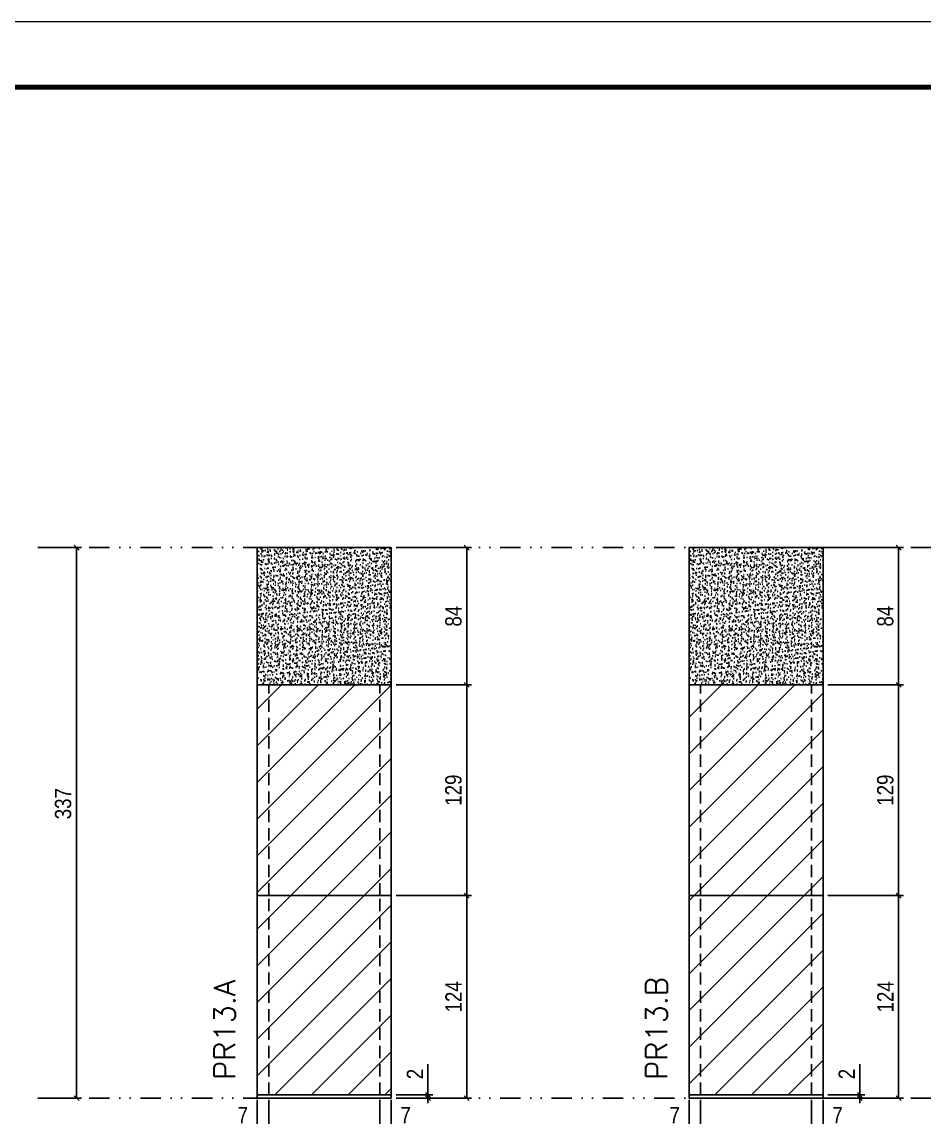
# Model space of a CAD drawing. Extents: x 2949 to 9230, y 1140 to 12527.
# Drawn here: x 8169 to 8722, y 3816 to 4487 of the extents above; entities that cross this region are included whole.
import ezdxf

# ---------------------------------------------------------------- set-up
doc = ezdxf.new("R2010")
doc.units = 0
for name, pattern in [('DASHED', [0.75, 0.5, -0.25]), ('DIVIDE2', [0.625, 0.25, -0.125, 0, -0.125, 0, -0.125]), ('HIDDEN', [0.375, 0.25, -0.125])]:
    doc.linetypes.add(name, pattern=pattern)
for name, color, linetype in [('COTA', 241, 'Continuous'), ('cotas', 4, 'Continuous'), ('Nível', 160, 'Continuous'), ('Painéis', 200, 'Continuous'), ('Sarrafo de Pressão', 42, 'HIDDEN')]:
    doc.layers.add(name, color=color, linetype=linetype)
for name, color, linetype, lineweight in [('Folhas', 255, 'Continuous', 9), ('Hachura', 251, 'Continuous', 9), ('SARRAFO DE PRESSAO', 251, 'DASHED', 9), ('Texto Seção', 7, 'Continuous', 15)]:
    doc.layers.add(name, color=color, linetype=linetype, lineweight=lineweight)
doc.styles.add('COTA TECNICA', font='techl___.ttf', dxfattribs={"height": 10})
doc.styles.add('COTA TECNICA-50', font='techl___.ttf', dxfattribs={"height": 10})
doc.styles.add('REGUA-120', font='ROMANS.shx', dxfattribs={"height": 15})
doc.dimstyles.new('COTA PAINEL-50', dxfattribs={"dimtxt": 10, "dimasz": 3, "dimexe": 3, "dimexo": 3, "dimgap": 3, "dimtad": 1, "dimdec": 1, "dimzin": 12, "dimdsep": 46, "dimtxsty": 'COTA TECNICA-50', "dimblk1": 'OBLIQUE', "dimblk2": 'OBLIQUE', "dimsah": 1, "dimcen": 0.9, "dimclrd": 4, "dimclre": 4, "dimclrt": 240, "dimadec": 1, "dimazin": 3, "dimtfac": 1, "dimtdec": 1, "dimtmove": 0, "dimatfit": 3, "dimfxl": 1, "dimtolj": 1, "dimtzin": 12, "dimarcsym": 0})
doc.dimstyles.new('PAINEL', dxfattribs={"dimtxt": 10, "dimasz": 3, "dimexe": 3, "dimexo": 3, "dimgap": 3, "dimtad": 1, "dimdec": 1, "dimzin": 12, "dimdsep": 46, "dimtxsty": 'COTA TECNICA', "dimblk1": 'OBLIQUE', "dimblk2": 'OBLIQUE', "dimsah": 1, "dimcen": 0.9, "dimclrd": 4, "dimclre": 4, "dimclrt": 240, "dimadec": 1, "dimazin": 3, "dimtfac": 1, "dimtdec": 1, "dimtmove": 0, "dimatfit": 3, "dimfxl": 1, "dimtolj": 1, "dimtzin": 12, "dimarcsym": 0})

# ---------------------------------------------------------------- blocks, each defined once
blk = doc.blocks.new('9999999999')
at = {"layer": 'Folhas'}
blk.add_lwpolyline([(98138.98, 34190.21), (99623.98, 34190.21), (99623.98, 35240.21), (98138.98, 35240.21)], close=True, dxfattribs=at)
at = {"layer": 'Folhas', "color": 30, "const_width": 3}
blk.add_lwpolyline([(98213.98, 34230.21), (99583.98, 34230.21), (99583.98, 35200.21), (98213.98, 35200.21)], close=True, dxfattribs=at)
blk = doc.blocks.new('_Oblique')
at = {"color": 0, "linetype": 'ByBlock', "lineweight": -2}
blk.add_line((-0.5, -0.5), (0.5, 0.5), dxfattribs=at)
blk = doc.blocks.new('*D1960')
at = {"layer": 'cotas', "color": 4, "linetype": 'ByBlock', "lineweight": -2, "transparency": 16777216}
for p, q in [((8182.19, 4164.99), (8205.91, 4164.99)), ((8202.91, 4164.99), (8202.91, 3827.99)), ((8182.19, 3827.99), (8205.91, 3827.99))]:
    blk.add_line(p, q, dxfattribs=at)
at = {"layer": 'Defpoints', "color": 0, "linetype": 'ByBlock', "transparency": 16777216}
for p in [(8179.19, 4164.99), (8179.19, 3827.99), (8202.91, 3827.99)]:
    blk.add_point(p, dxfattribs=at)
at = {"layer": 'cotas', "color": 4, "linetype": 'ByBlock', "lineweight": -2, "transparency": 16777216, "xscale": 3, "yscale": 3, "zscale": 3}
for p, rotation in [((8202.91, 4164.99), 90), ((8202.91, 3827.99), 270)]:
    blk.add_blockref('_Oblique', p, dxfattribs=dict(at, rotation=rotation))
at = {"layer": 'cotas', "color": 240, "linetype": 'ByBlock', "transparency": 16777216, "insert": (8194.69, 4008.22), "char_height": 10, "attachment_point": 5, "rotation": 90, "style": 'COTA TECNICA'}
blk.add_mtext('\\A1;337', dxfattribs=at)
blk = doc.blocks.new('*D1267')
at = {"layer": 'COTA', "color": 4, "lineweight": -2, "transparency": 16777216}
for p, q in [((8313.54, 3826.99), (8313.54, 3772.82)), ((8395.54, 3826.99), (8395.54, 3772.82)), ((8313.54, 3775.82), (8395.54, 3775.82))]:
    blk.add_line(p, q, dxfattribs=at)
at = {"layer": 'Defpoints', "color": 0, "transparency": 16777216}
for p in [(8313.54, 3829.99), (8395.54, 3829.99), (8395.54, 3775.82)]:
    blk.add_point(p, dxfattribs=at)
at = {"layer": 'COTA', "color": 4, "lineweight": -2, "transparency": 16777216, "xscale": 3, "yscale": 3, "zscale": 3, "rotation": 180}
blk.add_blockref('_Oblique', (8313.54, 3775.82), dxfattribs=at)
at = {"layer": 'COTA', "color": 4, "lineweight": -2, "transparency": 16777216, "xscale": 3, "yscale": 3, "zscale": 3}
blk.add_blockref('_Oblique', (8395.54, 3775.82), dxfattribs=at)
at = {"layer": 'COTA', "color": 240, "transparency": 16777216, "insert": (8354.54, 3783.91), "char_height": 10, "attachment_point": 5, "style": 'COTA TECNICA'}
blk.add_mtext('\\A1;82', dxfattribs=at)
blk = doc.blocks.new('*D1268')
at = {"layer": 'COTA', "color": 4, "lineweight": -2, "transparency": 16777216}
for p, q in [((8398.54, 4164.99), (8444.78, 4164.99)), ((8441.78, 4080.99), (8441.78, 4164.99)), ((8398.54, 4080.99), (8444.78, 4080.99))]:
    blk.add_line(p, q, dxfattribs=at)
at = {"layer": 'Defpoints', "color": 0, "transparency": 16777216}
for p in [(8395.54, 4164.99), (8441.78, 4164.99), (8395.54, 4080.99)]:
    blk.add_point(p, dxfattribs=at)
at = {"layer": 'COTA', "color": 4, "lineweight": -2, "transparency": 16777216, "xscale": 3, "yscale": 3, "zscale": 3}
for p, rotation in [((8441.78, 4164.99), 90), ((8441.78, 4080.99), 270)]:
    blk.add_blockref('_Oblique', p, dxfattribs=dict(at, rotation=rotation))
at = {"layer": 'COTA', "color": 240, "transparency": 16777216, "insert": (8433.69, 4122.99), "char_height": 10, "attachment_point": 5, "rotation": 90, "style": 'COTA TECNICA'}
blk.add_mtext('\\A1;84', dxfattribs=at)
blk = doc.blocks.new('*D1269')
at = {"layer": 'COTA', "color": 4, "lineweight": -2, "transparency": 16777216}
for p, q in [((8398.54, 3951.99), (8444.78, 3951.99)), ((8441.78, 3827.99), (8441.78, 3951.99)), ((8398.54, 3827.99), (8444.78, 3827.99))]:
    blk.add_line(p, q, dxfattribs=at)
at = {"layer": 'Defpoints', "color": 0, "transparency": 16777216}
for p in [(8395.54, 3951.99), (8441.78, 3951.99), (8395.54, 3827.99)]:
    blk.add_point(p, dxfattribs=at)
at = {"layer": 'COTA', "color": 4, "lineweight": -2, "transparency": 16777216, "xscale": 3, "yscale": 3, "zscale": 3}
for p, rotation in [((8441.78, 3951.99), 90), ((8441.78, 3827.99), 270)]:
    blk.add_blockref('_Oblique', p, dxfattribs=dict(at, rotation=rotation))
at = {"layer": 'COTA', "color": 240, "transparency": 16777216, "insert": (8433.71, 3889.99), "char_height": 10, "attachment_point": 5, "rotation": 90, "style": 'COTA TECNICA-50'}
blk.add_mtext('\\A1;124', dxfattribs=at)
blk = doc.blocks.new('*D1270')
at = {"layer": 'COTA', "color": 4, "lineweight": -2, "transparency": 16777216}
for p, q in [((8418.07, 3829.99), (8418.07, 3848.79)), ((8398.54, 3829.99), (8421.07, 3829.99)), ((8398.54, 3827.99), (8421.07, 3827.99)), ((8418.07, 3827.99), (8418.07, 3829.99)), ((8418.07, 3827.99), (8418.07, 3824.99))]:
    blk.add_line(p, q, dxfattribs=at)
at = {"layer": 'Defpoints', "color": 0, "transparency": 16777216}
for p in [(8395.54, 3829.99), (8395.54, 3827.99), (8418.07, 3827.99)]:
    blk.add_point(p, dxfattribs=at)
at = {"layer": 'COTA', "color": 4, "lineweight": -2, "transparency": 16777216, "xscale": 3, "yscale": 3, "zscale": 3}
for p, rotation in [((8418.07, 3829.99), 270), ((8418.07, 3827.99), 90)]:
    blk.add_blockref('_Oblique', p, dxfattribs=dict(at, rotation=rotation))
at = {"layer": 'COTA', "color": 240, "transparency": 16777216, "insert": (8410.07, 3842.74), "char_height": 10, "attachment_point": 5, "rotation": 90, "style": 'COTA TECNICA-50'}
blk.add_mtext('\\A1;2', dxfattribs=at)
blk = doc.blocks.new('*D1271')
at = {"layer": 'COTA', "color": 4, "lineweight": -2, "transparency": 16777216}
for p, q in [((8313.54, 3824.99), (8313.54, 3806.48)), ((8320.54, 3826.99), (8320.54, 3806.48)), ((8313.54, 3809.48), (8298.81, 3809.48)), ((8320.54, 3809.48), (8313.54, 3809.48))]:
    blk.add_line(p, q, dxfattribs=at)
at = {"layer": 'Defpoints', "color": 0, "transparency": 16777216}
for p in [(8313.54, 3827.99), (8320.54, 3829.99), (8313.54, 3809.48)]:
    blk.add_point(p, dxfattribs=at)
at = {"layer": 'COTA', "color": 4, "lineweight": -2, "transparency": 16777216, "xscale": 3, "yscale": 3, "zscale": 3, "rotation": 180}
blk.add_blockref('_Oblique', (8313.54, 3809.48), dxfattribs=at)
at = {"layer": 'COTA', "color": 4, "lineweight": -2, "transparency": 16777216, "xscale": 3, "yscale": 3, "zscale": 3}
blk.add_blockref('_Oblique', (8320.54, 3809.48), dxfattribs=at)
at = {"layer": 'COTA', "color": 240, "transparency": 16777216, "insert": (8304.68, 3817.55), "char_height": 10, "attachment_point": 5, "style": 'COTA TECNICA-50'}
blk.add_mtext('\\A1;7', dxfattribs=at)
blk = doc.blocks.new('*D1272')
at = {"layer": 'COTA', "color": 4, "lineweight": -2, "transparency": 16777216}
for p, q in [((8388.54, 3826.99), (8388.54, 3806.48)), ((8395.54, 3824.99), (8395.54, 3806.48)), ((8388.54, 3809.48), (8395.54, 3809.48)), ((8395.54, 3809.48), (8410.27, 3809.48))]:
    blk.add_line(p, q, dxfattribs=at)
at = {"layer": 'Defpoints', "color": 0, "transparency": 16777216}
for p in [(8388.54, 3829.99), (8395.54, 3827.99), (8395.54, 3809.48)]:
    blk.add_point(p, dxfattribs=at)
at = {"layer": 'COTA', "color": 4, "lineweight": -2, "transparency": 16777216, "xscale": 3, "yscale": 3, "zscale": 3, "rotation": 180}
blk.add_blockref('_Oblique', (8388.54, 3809.48), dxfattribs=at)
at = {"layer": 'COTA', "color": 4, "lineweight": -2, "transparency": 16777216, "xscale": 3, "yscale": 3, "zscale": 3}
blk.add_blockref('_Oblique', (8395.54, 3809.48), dxfattribs=at)
at = {"layer": 'COTA', "color": 240, "transparency": 16777216, "insert": (8404.41, 3817.55), "char_height": 10, "attachment_point": 5, "style": 'COTA TECNICA-50'}
blk.add_mtext('\\A1;7', dxfattribs=at)
blk = doc.blocks.new('*D1537')
at = {"layer": 'COTA', "color": 4, "linetype": 'ByBlock', "lineweight": -2, "transparency": 16777216}
for p, q in [((8398.54, 4080.99), (8444.78, 4080.99)), ((8441.78, 3951.99), (8441.78, 4080.99)), ((8398.54, 3951.99), (8444.78, 3951.99))]:
    blk.add_line(p, q, dxfattribs=at)
at = {"layer": 'Defpoints', "color": 0, "linetype": 'ByBlock', "transparency": 16777216}
for p in [(8395.54, 4080.99), (8441.78, 4080.99), (8395.54, 3951.99)]:
    blk.add_point(p, dxfattribs=at)
at = {"layer": 'COTA', "color": 4, "linetype": 'ByBlock', "lineweight": -2, "transparency": 16777216, "xscale": 3, "yscale": 3, "zscale": 3}
for p, rotation in [((8441.78, 4080.99), 90), ((8441.78, 3951.99), 270)]:
    blk.add_blockref('_Oblique', p, dxfattribs=dict(at, rotation=rotation))
at = {"layer": 'COTA', "color": 240, "linetype": 'ByBlock', "transparency": 16777216, "insert": (8433.69, 4016.49), "char_height": 10, "attachment_point": 5, "rotation": 90, "style": 'COTA TECNICA'}
blk.add_mtext('\\A1;129', dxfattribs=at)
blk = doc.blocks.new('*D1538')
at = {"layer": 'COTA', "color": 4, "lineweight": -2, "transparency": 16777216}
for p, q in [((8578, 3826.99), (8578, 3772.82)), ((8660, 3826.99), (8660, 3772.82)), ((8578, 3775.82), (8660, 3775.82))]:
    blk.add_line(p, q, dxfattribs=at)
at = {"layer": 'Defpoints', "color": 0, "transparency": 16777216}
for p in [(8578, 3829.99), (8660, 3829.99), (8660, 3775.82)]:
    blk.add_point(p, dxfattribs=at)
at = {"layer": 'COTA', "color": 4, "lineweight": -2, "transparency": 16777216, "xscale": 3, "yscale": 3, "zscale": 3, "rotation": 180}
blk.add_blockref('_Oblique', (8578, 3775.82), dxfattribs=at)
at = {"layer": 'COTA', "color": 4, "lineweight": -2, "transparency": 16777216, "xscale": 3, "yscale": 3, "zscale": 3}
blk.add_blockref('_Oblique', (8660, 3775.82), dxfattribs=at)
at = {"layer": 'COTA', "color": 240, "transparency": 16777216, "insert": (8619, 3783.91), "char_height": 10, "attachment_point": 5, "style": 'COTA TECNICA'}
blk.add_mtext('\\A1;82', dxfattribs=at)
blk = doc.blocks.new('*D1539')
at = {"layer": 'COTA', "color": 4, "lineweight": -2, "transparency": 16777216}
for p, q in [((8663, 4164.99), (8709.24, 4164.99)), ((8706.24, 4080.99), (8706.24, 4164.99)), ((8663, 4080.99), (8709.24, 4080.99))]:
    blk.add_line(p, q, dxfattribs=at)
at = {"layer": 'Defpoints', "color": 0, "transparency": 16777216}
for p in [(8660, 4164.99), (8706.24, 4164.99), (8660, 4080.99)]:
    blk.add_point(p, dxfattribs=at)
at = {"layer": 'COTA', "color": 4, "lineweight": -2, "transparency": 16777216, "xscale": 3, "yscale": 3, "zscale": 3}
for p, rotation in [((8706.24, 4164.99), 90), ((8706.24, 4080.99), 270)]:
    blk.add_blockref('_Oblique', p, dxfattribs=dict(at, rotation=rotation))
at = {"layer": 'COTA', "color": 240, "transparency": 16777216, "insert": (8698.14, 4122.99), "char_height": 10, "attachment_point": 5, "rotation": 90, "style": 'COTA TECNICA'}
blk.add_mtext('\\A1;84', dxfattribs=at)
blk = doc.blocks.new('*D1540')
at = {"layer": 'COTA', "color": 4, "lineweight": -2, "transparency": 16777216}
for p, q in [((8663, 3951.99), (8709.24, 3951.99)), ((8706.24, 3827.99), (8706.24, 3951.99)), ((8663, 3827.99), (8709.24, 3827.99))]:
    blk.add_line(p, q, dxfattribs=at)
at = {"layer": 'Defpoints', "color": 0, "transparency": 16777216}
for p in [(8660, 3951.99), (8706.24, 3951.99), (8660, 3827.99)]:
    blk.add_point(p, dxfattribs=at)
at = {"layer": 'COTA', "color": 4, "lineweight": -2, "transparency": 16777216, "xscale": 3, "yscale": 3, "zscale": 3}
for p, rotation in [((8706.24, 3951.99), 90), ((8706.24, 3827.99), 270)]:
    blk.add_blockref('_Oblique', p, dxfattribs=dict(at, rotation=rotation))
at = {"layer": 'COTA', "color": 240, "transparency": 16777216, "insert": (8698.16, 3889.99), "char_height": 10, "attachment_point": 5, "rotation": 90, "style": 'COTA TECNICA-50'}
blk.add_mtext('\\A1;124', dxfattribs=at)
blk = doc.blocks.new('*D1541')
at = {"layer": 'COTA', "color": 4, "lineweight": -2, "transparency": 16777216}
for p, q in [((8682.52, 3829.99), (8682.52, 3848.79)), ((8663, 3829.99), (8685.52, 3829.99)), ((8663, 3827.99), (8685.52, 3827.99)), ((8682.52, 3827.99), (8682.52, 3829.99)), ((8682.52, 3827.99), (8682.52, 3824.99))]:
    blk.add_line(p, q, dxfattribs=at)
at = {"layer": 'Defpoints', "color": 0, "transparency": 16777216}
for p in [(8660, 3829.99), (8660, 3827.99), (8682.52, 3827.99)]:
    blk.add_point(p, dxfattribs=at)
at = {"layer": 'COTA', "color": 4, "lineweight": -2, "transparency": 16777216, "xscale": 3, "yscale": 3, "zscale": 3}
for p, rotation in [((8682.52, 3829.99), 270), ((8682.52, 3827.99), 90)]:
    blk.add_blockref('_Oblique', p, dxfattribs=dict(at, rotation=rotation))
at = {"layer": 'COTA', "color": 240, "transparency": 16777216, "insert": (8674.52, 3842.74), "char_height": 10, "attachment_point": 5, "rotation": 90, "style": 'COTA TECNICA-50'}
blk.add_mtext('\\A1;2', dxfattribs=at)
blk = doc.blocks.new('*D1542')
at = {"layer": 'COTA', "color": 4, "lineweight": -2, "transparency": 16777216}
for p, q in [((8578, 3824.99), (8578, 3806.48)), ((8585, 3826.99), (8585, 3806.48)), ((8578, 3809.48), (8563.27, 3809.48)), ((8585, 3809.48), (8578, 3809.48))]:
    blk.add_line(p, q, dxfattribs=at)
at = {"layer": 'Defpoints', "color": 0, "transparency": 16777216}
for p in [(8578, 3827.99), (8585, 3829.99), (8578, 3809.48)]:
    blk.add_point(p, dxfattribs=at)
at = {"layer": 'COTA', "color": 4, "lineweight": -2, "transparency": 16777216, "xscale": 3, "yscale": 3, "zscale": 3, "rotation": 180}
blk.add_blockref('_Oblique', (8578, 3809.48), dxfattribs=at)
at = {"layer": 'COTA', "color": 4, "lineweight": -2, "transparency": 16777216, "xscale": 3, "yscale": 3, "zscale": 3}
blk.add_blockref('_Oblique', (8585, 3809.48), dxfattribs=at)
at = {"layer": 'COTA', "color": 240, "transparency": 16777216, "insert": (8569.13, 3817.55), "char_height": 10, "attachment_point": 5, "style": 'COTA TECNICA-50'}
blk.add_mtext('\\A1;7', dxfattribs=at)
blk = doc.blocks.new('*D1543')
at = {"layer": 'COTA', "color": 4, "lineweight": -2, "transparency": 16777216}
for p, q in [((8653, 3826.99), (8653, 3806.48)), ((8660, 3824.99), (8660, 3806.48)), ((8653, 3809.48), (8660, 3809.48)), ((8660, 3809.48), (8674.73, 3809.48))]:
    blk.add_line(p, q, dxfattribs=at)
at = {"layer": 'Defpoints', "color": 0, "transparency": 16777216}
for p in [(8653, 3829.99), (8660, 3827.99), (8660, 3809.48)]:
    blk.add_point(p, dxfattribs=at)
at = {"layer": 'COTA', "color": 4, "lineweight": -2, "transparency": 16777216, "xscale": 3, "yscale": 3, "zscale": 3, "rotation": 180}
blk.add_blockref('_Oblique', (8653, 3809.48), dxfattribs=at)
at = {"layer": 'COTA', "color": 4, "lineweight": -2, "transparency": 16777216, "xscale": 3, "yscale": 3, "zscale": 3}
blk.add_blockref('_Oblique', (8660, 3809.48), dxfattribs=at)
at = {"layer": 'COTA', "color": 240, "transparency": 16777216, "insert": (8668.86, 3817.55), "char_height": 10, "attachment_point": 5, "style": 'COTA TECNICA-50'}
blk.add_mtext('\\A1;7', dxfattribs=at)
blk = doc.blocks.new('*D1544')
at = {"layer": 'COTA', "color": 4, "linetype": 'ByBlock', "lineweight": -2, "transparency": 16777216}
for p, q in [((8663, 4080.99), (8709.24, 4080.99)), ((8706.24, 3951.99), (8706.24, 4080.99)), ((8663, 3951.99), (8709.24, 3951.99))]:
    blk.add_line(p, q, dxfattribs=at)
at = {"layer": 'Defpoints', "color": 0, "linetype": 'ByBlock', "transparency": 16777216}
for p in [(8660, 4080.99), (8706.24, 4080.99), (8660, 3951.99)]:
    blk.add_point(p, dxfattribs=at)
at = {"layer": 'COTA', "color": 4, "linetype": 'ByBlock', "lineweight": -2, "transparency": 16777216, "xscale": 3, "yscale": 3, "zscale": 3}
for p, rotation in [((8706.24, 4080.99), 90), ((8706.24, 3951.99), 270)]:
    blk.add_blockref('_Oblique', p, dxfattribs=dict(at, rotation=rotation))
at = {"layer": 'COTA', "color": 240, "linetype": 'ByBlock', "transparency": 16777216, "insert": (8698.15, 4016.49), "char_height": 10, "attachment_point": 5, "rotation": 90, "style": 'COTA TECNICA'}
blk.add_mtext('\\A1;129', dxfattribs=at)

msp = doc.modelspace()

# ---------------------------------------------------------------- hatches: boundary and pattern name
at = {"layer": 'COTA', "linetype": 'ByBlock'}
h = msp.add_hatch(dxfattribs=at)
h.set_pattern_fill('AR-CONC', color=256, scale=0.03)
h.set_pattern_definition([(50, (-122799.542, -22724.2705), (5.46554007, -0.47817257), [0.5715, -6.2865]), (355, (-122799.542, -22724.2705), (-1.05730264, 5.73170536), [0.4572, -5.02921753]), (100.4514447, (-122799.087, -22724.3104), (4.40823741, 5.25353256), [0.48570026, -5.34270734]), (46.1842, (-122799.542, -22722.7465), (8.13237123, -1.26126984), [0.85725, -9.42975]), (96.6355576, (-122798.8645, -22722.852), (7.122124, 7.42278374), [0.7285507, -8.01406824]), (351.184151, (-122799.542, -22722.7465), (7.122124, 7.42278374), [0.685799, -7.54379196]), (21, (-122798.78, -22723.1275), (4.54843174, -3.06795595), [0.5715, -6.2865]), (326, (-122798.78, -22723.1275), (1.85406085, 5.52563898), [0.4572, -5.0292]), (71.451445, (-122798.401, -22723.383), (6.40249258, 2.45768307), [0.48570026, -5.34269813]), (37.5, (-122799.5422, -22724.2705), (0.092658098, 2.536651166), [0, -4.96824, 0, -5.1054, 0, -5.04825]), (7.5, (-122799.5422, -22724.2705), (2.004589875, 3.005417245), [0, -2.91084, 0, -4.85394, 0, -1.92405]), (327.5, (-122801.2415, -22724.2705), (4.067717855, -0.17186232), [0, -1.905, 0, -5.9436, 0, -7.8867]), (317.5, (-122802.0035, -22724.2705), (4.44387544, 0.76279473), [0, -2.4765, 0, -3.94716, 0, -5.6007])])
h.paths.add_polyline_path([(8313.54, 4080.99), (8395.54, 4080.99), (8395.54, 4164.99), (8313.54, 4164.99)])
h = msp.add_hatch(dxfattribs=at)
h.set_pattern_fill('AR-CONC', color=256, scale=0.03)
h.set_pattern_definition([(50, (-122535.0855, -22724.2705), (5.46554007, -0.47817257), [0.5715, -6.2865]), (355, (-122535.0855, -22724.2705), (-1.05730264, 5.73170536), [0.4572, -5.02921753]), (100.4514447, (-122534.63, -22724.3104), (4.40823741, 5.25353256), [0.48570026, -5.34270734]), (46.1842, (-122535.0855, -22722.7465), (8.13237123, -1.26126984), [0.85725, -9.42975]), (96.6355576, (-122534.408, -22722.852), (7.122124, 7.42278374), [0.7285507, -8.01406824]), (351.184151, (-122535.0855, -22722.7465), (7.122124, 7.42278374), [0.685799, -7.54379196]), (21, (-122534.3235, -22723.1275), (4.54843174, -3.06795595), [0.5715, -6.2865]), (326, (-122534.3235, -22723.1275), (1.85406085, 5.52563898), [0.4572, -5.0292]), (71.451445, (-122533.9445, -22723.383), (6.40249258, 2.45768307), [0.48570026, -5.34269813]), (37.5, (-122535.0855, -22724.2705), (0.092658098, 2.536651166), [0, -4.96824, 0, -5.1054, 0, -5.04825]), (7.5, (-122535.0855, -22724.2705), (2.004589875, 3.005417245), [0, -2.91084, 0, -4.85394, 0, -1.92405]), (327.5, (-122536.7848, -22724.2705), (4.067717855, -0.17186232), [0, -1.905, 0, -5.9436, 0, -7.8867]), (317.5, (-122537.5468, -22724.2705), (4.44387544, 0.76279473), [0, -2.4765, 0, -3.94716, 0, -5.6007])])
h.paths.add_polyline_path([(8578, 4080.99), (8660, 4080.99), (8660, 4164.99), (8578, 4164.99)])
at = {"layer": 'Hachura', "linetype": 'ByBlock'}
h = msp.add_hatch(dxfattribs=at)
h.set_pattern_fill('ANSI31', color=256, scale=5)
h.set_pattern_definition([(45, (-126071.967, -22713.47), (-11.2253202, 11.2253202), [])])
h.paths.add_polyline_path([(8395.54, 4071.99), (8395.54, 4080.99), (8313.54, 4080.99), (8313.54, 4071.99), (8313.54, 3951.99), (8395.54, 3951.99)])
h.paths.add_polyline_path([(8395.54, 3951.99), (8313.54, 3951.99), (8313.54, 3829.99), (8395.54, 3829.99)])
h.paths.add_polyline_path([(8660, 3951.99), (8578, 3951.99), (8578, 3829.99), (8660, 3829.99)])
h.paths.add_polyline_path([(8660, 4071.99), (8660, 4080.99), (8578, 4080.99), (8578, 4071.99), (8578, 3951.99), (8660, 3951.99)])
h.paths.add_polyline_path([(8860.99, 4073.99), (8841.99, 4073.99), (8841.99, 3829.99), (8860.99, 3829.99)])
h.paths.add_polyline_path([(8860.99, 4080.99), (8841.99, 4080.99), (8841.99, 4073.99), (8860.99, 4073.99)])

# ---------------------------------------------------------------- linework, layer by layer
at = {"layer": 'COTA', "linetype": 'ByBlock'}
for points in [[(8313.54, 4080.99), (8395.54, 4080.99), (8395.54, 4164.99), (8313.54, 4164.99)], [(8578, 4080.99), (8660, 4080.99), (8660, 4164.99), (8578, 4164.99)]]:
    msp.add_lwpolyline(points, close=True, dxfattribs=at)
at = {"layer": 'Nível', "color": 4, "linetype": 'DIVIDE2', "ltscale": 50}
for p, q in [((8179.19, 4164.99), (9189.53, 4164.99)), ((8179.19, 3827.99), (9189.53, 3827.99))]:
    msp.add_line(p, q, dxfattribs=at)
at = {"layer": 'Painéis'}
for p, q in [((8395.54, 4080.99), (8313.54, 4080.99)), ((8313.54, 4080.99), (8313.54, 4071.99)), ((8395.54, 4071.99), (8395.54, 4080.99)), ((8660, 4080.99), (8578, 4080.99)), ((8578, 4080.99), (8578, 4071.99)), ((8660, 4071.99), (8660, 4080.99)), ((8313.54, 3951.99), (8313.54, 4071.99)), ((8395.54, 4071.99), (8395.54, 3951.99)), ((8578, 3951.99), (8578, 4071.99)), ((8660, 4071.99), (8660, 3951.99)), ((8395.54, 3951.99), (8313.54, 3951.99)), ((8660, 3951.99), (8578, 3951.99))]:
    msp.add_line(p, q, dxfattribs=at)
for points in [[(8313.54, 3829.99), (8395.54, 3829.99), (8395.54, 3951.99), (8313.54, 3951.99)], [(8578, 3829.99), (8660, 3829.99), (8660, 3951.99), (8578, 3951.99)], [(8313.54, 3829.99), (8395.54, 3829.99), (8395.54, 3827.99), (8313.54, 3827.99)], [(8578, 3829.99), (8660, 3829.99), (8660, 3827.99), (8578, 3827.99)]]:
    msp.add_lwpolyline(points, close=True, dxfattribs=at)
at = {"layer": 'Sarrafo de Pressão', "ltscale": 30}
for p, q in [((8320.54, 3951.99), (8320.54, 4080.99)), ((8388.54, 3951.99), (8388.54, 4080.99)), ((8585, 3951.99), (8585, 4080.99)), ((8653, 3951.99), (8653, 4080.99)), ((8320.54, 3829.99), (8320.54, 3951.99)), ((8388.54, 3829.99), (8388.54, 3951.99)), ((8585, 3829.99), (8585, 3951.99)), ((8653, 3829.99), (8653, 3951.99))]:
    msp.add_line(p, q, dxfattribs=at)

# ---------------------------------------------------------------- block references
at = {"layer": 'SARRAFO DE PRESSAO', "color": 6, "linetype": 'ByBlock'}
msp.add_blockref('9999999999', (-90394.44, -30753.5), dxfattribs=at)

# ---------------------------------------------------------------- texts
at = {"layer": 'Texto Seção', "char_height": 13, "width": 285.3299, "attachment_point": 7, "rotation": 90, "style": 'REGUA-120'}
for s, insert in [('PR13.A', (8300.07, 3839.24)), ('PR13.B', (8564.53, 3839.24))]:
    msp.add_mtext(s, dxfattribs=dict(at, insert=insert))

# ---------------------------------------------------------------- dimensions: what is measured, and where the dimension line sits
at = {"layer": 'COTA'}
for base, p1, p2, picture, middle in [((8441.78, 4164.99), (8395.54, 4080.99), (8395.54, 4164.99), '*D1268', (8433.69, 4122.99)), ((8706.24, 4164.99), (8660, 4080.99), (8660, 4164.99), '*D1539', (8698.14, 4122.99))]:
    dim = msp.add_linear_dim(base=base, p1=p1, p2=p2, angle=90, dimstyle='PAINEL', override={"dimarcsym": 2}, dxfattribs=at)
    dim.commit()
    dim.dimension.update_dxf_attribs({"geometry": picture, "text_midpoint": middle})
at = {"layer": 'COTA', "linetype": 'ByBlock'}
for base, p1, p2, picture, middle in [((8441.78, 4080.99), (8395.54, 3951.99), (8395.54, 4080.99), '*D1537', (8433.69, 4016.49)), ((8706.24, 4080.99), (8660, 3951.99), (8660, 4080.99), '*D1544', (8698.15, 4016.49))]:
    dim = msp.add_linear_dim(base=base, p1=p1, p2=p2, angle=90, dimstyle='PAINEL', dxfattribs=at)
    dim.commit()
    dim.dimension.update_dxf_attribs({"geometry": picture, "text_midpoint": middle})
at = {"layer": 'COTA'}
for base, p1, p2, angle, picture, middle in [((8441.78, 3951.99), (8395.54, 3827.99), (8395.54, 3951.99), 90, '*D1269', (8433.71, 3889.99)), ((8706.24, 3951.99), (8660, 3827.99), (8660, 3951.99), 90, '*D1540', (8698.16, 3889.99)), ((8313.54, 3809.48), (8320.54, 3829.99), (8313.54, 3827.99), 180, '*D1271', (8304.68, 3817.55)), ((8578, 3809.48), (8585, 3829.99), (8578, 3827.99), 180, '*D1542', (8569.13, 3817.55))]:
    dim = msp.add_linear_dim(base=base, p1=p1, p2=p2, angle=angle, dimstyle='COTA PAINEL-50', dxfattribs=at)
    dim.commit()
    dim.dimension.update_dxf_attribs({"geometry": picture, "text_midpoint": middle})
for base, p1, p2, picture, middle in [((8418.07, 3827.99), (8395.54, 3829.99), (8395.54, 3827.99), '*D1270', (8418.07, 3842.74)), ((8682.52, 3827.99), (8660, 3829.99), (8660, 3827.99), '*D1541', (8682.52, 3842.74))]:
    dim = msp.add_linear_dim(base=base, p1=p1, p2=p2, angle=90, dimstyle='COTA PAINEL-50', dxfattribs=at)
    dim.commit()
    dim.dimension.update_dxf_attribs({"geometry": picture, "text_midpoint": middle, "dimtype": 160})
for base, p1, p2, picture, middle in [((8395.54, 3775.82), (8313.54, 3829.99), (8395.54, 3829.99), '*D1267', (8354.54, 3783.91)), ((8660, 3775.82), (8578, 3829.99), (8660, 3829.99), '*D1538', (8619, 3783.91))]:
    dim = msp.add_linear_dim(base=base, p1=p1, p2=p2, dimstyle='PAINEL', override={"dimarcsym": 2}, dxfattribs=at)
    dim.commit()
    dim.dimension.update_dxf_attribs({"geometry": picture, "text_midpoint": middle})
for base, p1, p2, picture, middle in [((8395.54, 3809.48), (8388.54, 3829.99), (8395.54, 3827.99), '*D1272', (8404.41, 3817.55)), ((8660, 3809.48), (8653, 3829.99), (8660, 3827.99), '*D1543', (8668.86, 3817.55))]:
    dim = msp.add_linear_dim(base=base, p1=p1, p2=p2, dimstyle='COTA PAINEL-50', dxfattribs=at)
    dim.commit()
    dim.dimension.update_dxf_attribs({"geometry": picture, "text_midpoint": middle})
at = {"layer": 'cotas', "linetype": 'ByBlock'}
dim = msp.add_linear_dim(base=(8202.91, 3827.99), p1=(8179.19, 4164.99), p2=(8179.19, 3827.99), angle=90, dimstyle='PAINEL', dxfattribs=at)
dim.commit()
dim.dimension.update_dxf_attribs({"geometry": '*D1960', "text_midpoint": (8202.91, 4008.22), "dimtype": 160})

doc.saveas('drawing.dxf')
